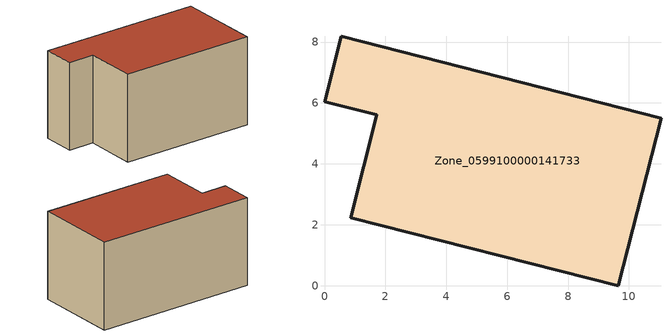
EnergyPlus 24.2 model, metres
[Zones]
Zone_0599100000141733
 floor ground (C_G): 11.05,5.5 9.65,0 0.86,2.23 1.72,5.62 0,6.05 0.55,8.19 z0
 wall outside (C_F): 9.65,0 11.05,5.5 0.55,8.19 0,6.05 1.72,5.62 0.86,2.23 9.65,0 z0:5.82
 roof outside (C_R): 0.86,2.23 9.65,0 11.05,5.5 0.55,8.19 0,6.05 1.72,5.62 z5.82
[BUILDING]
Pand.0599100000141733: North Axis=0; Terrain=City; Loads Convergence Tolerance Value=0.04; Temperature Convergence Tolerance Value=0.4; Solar Distribution=FullExterior; Maximum Number of Warmup Days=25; Minimum Number of Warmup Days=1
[Site:Location]
Rotterdam.The.Hague.AP_ZH_NLD Design_Conditions: Latitude=51.96; Longitude=4.45; Time Zone=1; Elevation=-4.5
[SITE:GROUNDTEMPERATURE:BUILDINGSURFACE]
18, 18, 18, 18, 18, 18, 18, 18, 18, 18, 18, 18
[MATERIAL] Thermal Absorptance=0.9; Solar Absorptance=0.7; Visible Absorptance=0.7
Name | Roughness | Thickness | Conductivity | Density | Specific Heat
G.TI.1975-1991 | MediumSmooth | 0.15 | 0.288461 | 540 | 1210
F.TI.1975-1991 | Rough | 0.3 | 0.230769 | 1920 | 840
R.TI.1975-1991 | MediumRough | 0.2 | 0.153846 | 1500 | 1000
[CONSTRUCTION]
C_G: G.TI.1975-1991
C_F: F.TI.1975-1991
C_R: R.TI.1975-1991
[ZONE]
Zone_0599100000141733: Type=1; Multiplier=1; Ceiling Height=Autocalculate; Volume=Autocalculate; Floor Area=autocalculate; Part of Total Floor Area=Yes
[ZONEINFILTRATION:DESIGNFLOWRATE]
Infil_Zone_0599100000141733: Zone or ZoneList or Space or SpaceList=Zone_0599100000141733; Schedule=AlwaysOn; Design Flow Rate Calculation Method=Flow/Area; Flow Rate per Floor Area=0.003; Constant Term Coefficient=1; Temperature Term Coefficient=0; Velocity Term Coefficient=0; Velocity Squared Term Coefficient=0
[HVACTEMPLATE:ZONE:IDEALLOADSAIRSYSTEM]
Zone_0599100000141733: Maximum Heating Supply Air Temperature=50; Minimum Cooling Supply Air Temperature=13; Maximum Heating Supply Air Humidity Ratio=0.0156; Minimum Cooling Supply Air Humidity Ratio=0.0077; Heating Limit=NoLimit; Cooling Limit=NoLimit; Dehumidification Control Type=ConstantSensibleHeatRatio; Cooling Sensible Heat Ratio=0.7; Dehumidification Setpoint=60; Humidification Control Type=None; Humidification Setpoint=30; Outdoor Air Method=None; Outdoor Air Flow Rate per Person=0.00944; Outdoor Air Flow Rate per Zone Floor Area=0; Outdoor Air Flow Rate per Zone=0; Demand Controlled Ventilation Type=None; Outdoor Air Economizer Type=NoEconomizer; Heat Recovery Type=None; Sensible Heat Recovery Effectiveness=0.7; Latent Heat Recovery Effectiveness=0.65
[ZONECONTROL:THERMOSTAT]
ThermostatControl_Zone_0599100000141733: Zone or ZoneList=Zone_0599100000141733; Control Type Schedule=DualSetpointControlType; Control 1=Thermostat_Zone_0599100000141733; Temperature Difference Between Cutout And Setpoint=0
[THERMOSTATSETPOINT:DUALSETPOINT]
Thermostat_Zone_0599100000141733: Heating Setpoint Temperature Schedule=HeatingSetpoint_Zone_0599100000141733; Cooling Setpoint Temperature Schedule=CoolingSetpoint_Zone_0599100000141733
[SCHEDULE:COMPACT]
HeatingSetpoint_Zone_0599100000141733: Through: 12/31, For: AllDays, Until: 24:00, 21
CoolingSetpoint_Zone_0599100000141733: Through: 12/31, For: AllDays, Until: 24:00, 24
DualSetpointControlType: Through: 12/31, For: AllDays, Until: 24:00, 4
AlwaysOn: Through: 12/31, For: AllDays, Until: 24:00, 1
